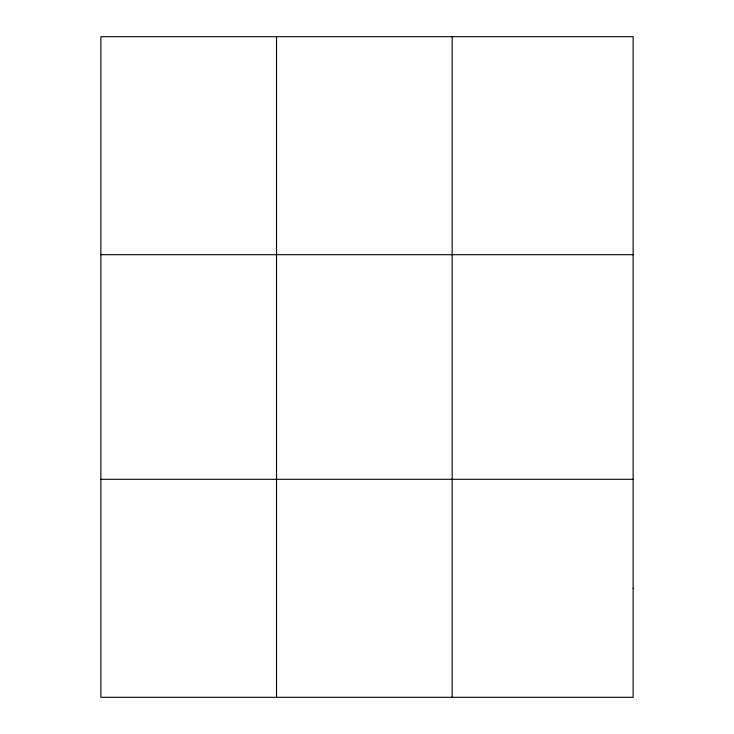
<?xml version="1.0" encoding="UTF-8"?>
<svg xmlns="http://www.w3.org/2000/svg" width="734" height="734" viewBox="0 0 734 734"><rect width="100%" height="100%" fill="white"/><g stroke="black" fill="none" stroke-linecap="round" stroke-linejoin="round"><path stroke-width="1.1" d="M276.516 36.7L276.516 697.3M452.162 36.7L452.162 697.3M100.861 254.698L633.139 254.698M100.861 479.302L633.139 479.302M633.139 588.301L633.139 697.3L100.861 697.3L100.861 36.7L633.139 36.7L633.139 588.301"/></g></svg>
